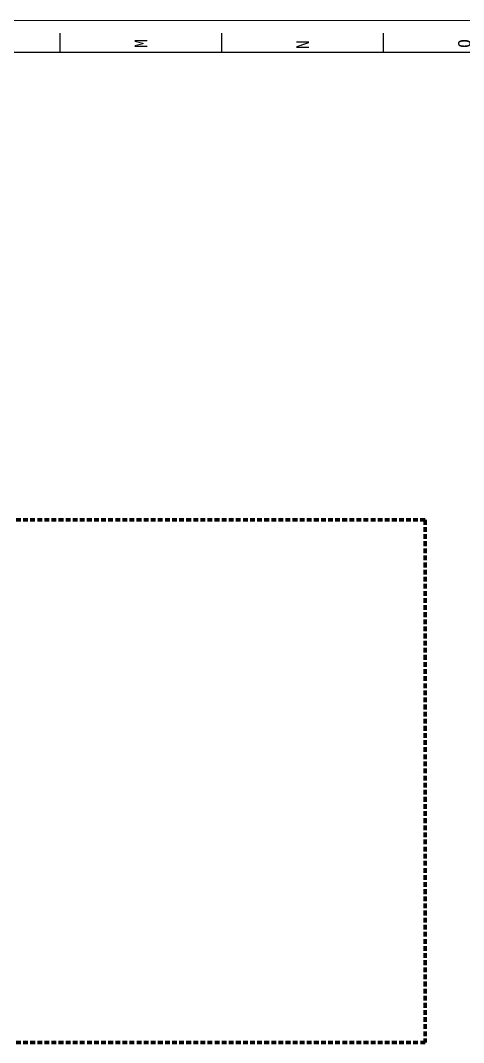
# Model space of a CAD drawing. Header units: millimetres. Extents: x 139 to 1361, y -140 to 1049.
# Drawn here: x 752.2 to 892.8, y 725.2 to 1049 of the extents above; entities that cross this region are included whole.
import ezdxf
from ezdxf.enums import TextEntityAlignment as Align

# ---------------------------------------------------------------- set-up
doc = ezdxf.new("R2010")
doc.units = ezdxf.units.MM
doc.header["$LTSCALE"] = 12
doc.linetypes.add('HIDDEN2', pattern=[0.1875, 0.125, -0.0625])
doc.layers.add('AE_BOR', color=1, linetype='Continuous')
doc.layers.add('LOCBOX', color=92, linetype='HIDDEN2')
doc.styles.add('WD', font='')
doc.styles.get('WD').set_extended_font_data('SimHei')

# ---------------------------------------------------------------- blocks, each defined once
blk = doc.blocks.new('gb_a0_a')
blk.add_line((149, 1039), (970, 1039))
at = {"layer": 'AE_BOR', "color": 1, "lineweight": 15}
blk.add_line((139, 1049), (980, 1049), dxfattribs=at)
at = {"layer": 'AE_BOR'}
for p, q in [((764.75, 1039), (764.75, 1045)), ((816.06, 1039), (816.06, 1045)), ((867.38, 1039), (867.38, 1045))]:
    blk.add_line(p, q, dxfattribs=at)
at = {"layer": 'AE_BOR', "style": 'WD'}
for s, p in [('M', (790.41, 1043.05)), ('O', (893.03, 1043.05)), ('N', (841.72, 1042.67))]:
    blk.add_text(s, height=4, rotation=90, dxfattribs=at).set_placement(p, align=Align.MIDDLE_RIGHT)

msp = doc.modelspace()

# ---------------------------------------------------------------- linework, layer by layer
at = {"layer": 'LOCBOX', "color": 5, "lineweight": 90}
msp.add_lwpolyline([(564.06, 890.74), (880.57, 890.74), (880.57, 725.19), (564.06, 725.19)], close=True, dxfattribs=at)

# ---------------------------------------------------------------- block references
msp.add_blockref('gb_a0_a', (0, 0))

doc.saveas('drawing.dxf')
